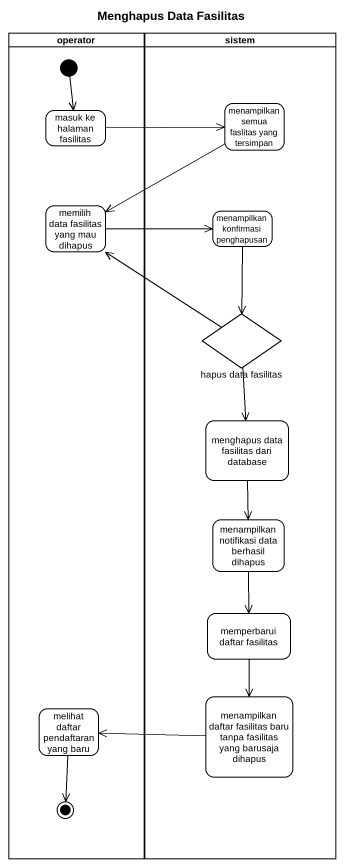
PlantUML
@startuml
title Menghapus Data Fasilitas
hide empty description
state operator <<partition>> {
  state "masuk ke halaman fasilitas" as masuk_ke_halaman_fasilitas
  state "memilih data fasilitas yang mau dihapus" as memilih_data_fasilitas_yang
  state "melihat daftar pendaftaran yang baru" as melihat_daftar_pendaftaran
  [*] --> masuk_ke_halaman_fasilitas
  melihat_daftar_pendaftaran --> [*]
}
state sistem <<partition>> {
  state "menampilkan semua faslitas yang tersimpan" as menampilkan_semua_faslitas
  state "menampilkan konfirmasi penghapusan" as menampilkan_konfirmasi
  state "hapus data fasilitas" as hapus_data_fasilitas <<choice>>
  state "menghapus data fasilitas dari database" as menghapus_data_fasilitas
  state "menampilkan notifikasi data berhasil dihapus" as menampilkan_notifikasi_data
  state "memperbarui daftar fasilitas" as memperbarui_daftar_fasilitas
  state "menampilkan daftar fasilitas baru tanpa fasilitas yang barusaja dihapus" as menampilkan_daftar
}
masuk_ke_halaman_fasilitas -right-> menampilkan_semua_faslitas
menampilkan_semua_faslitas -left-> memilih_data_fasilitas_yang
memilih_data_fasilitas_yang -right-> menampilkan_konfirmasi
menampilkan_konfirmasi --> hapus_data_fasilitas
hapus_data_fasilitas -up-> memilih_data_fasilitas_yang
hapus_data_fasilitas --> menghapus_data_fasilitas
menghapus_data_fasilitas --> menampilkan_notifikasi_data
menampilkan_notifikasi_data --> memperbarui_daftar_fasilitas
memperbarui_daftar_fasilitas --> menampilkan_daftar
menampilkan_daftar -left-> melihat_daftar_pendaftaran
@enduml
